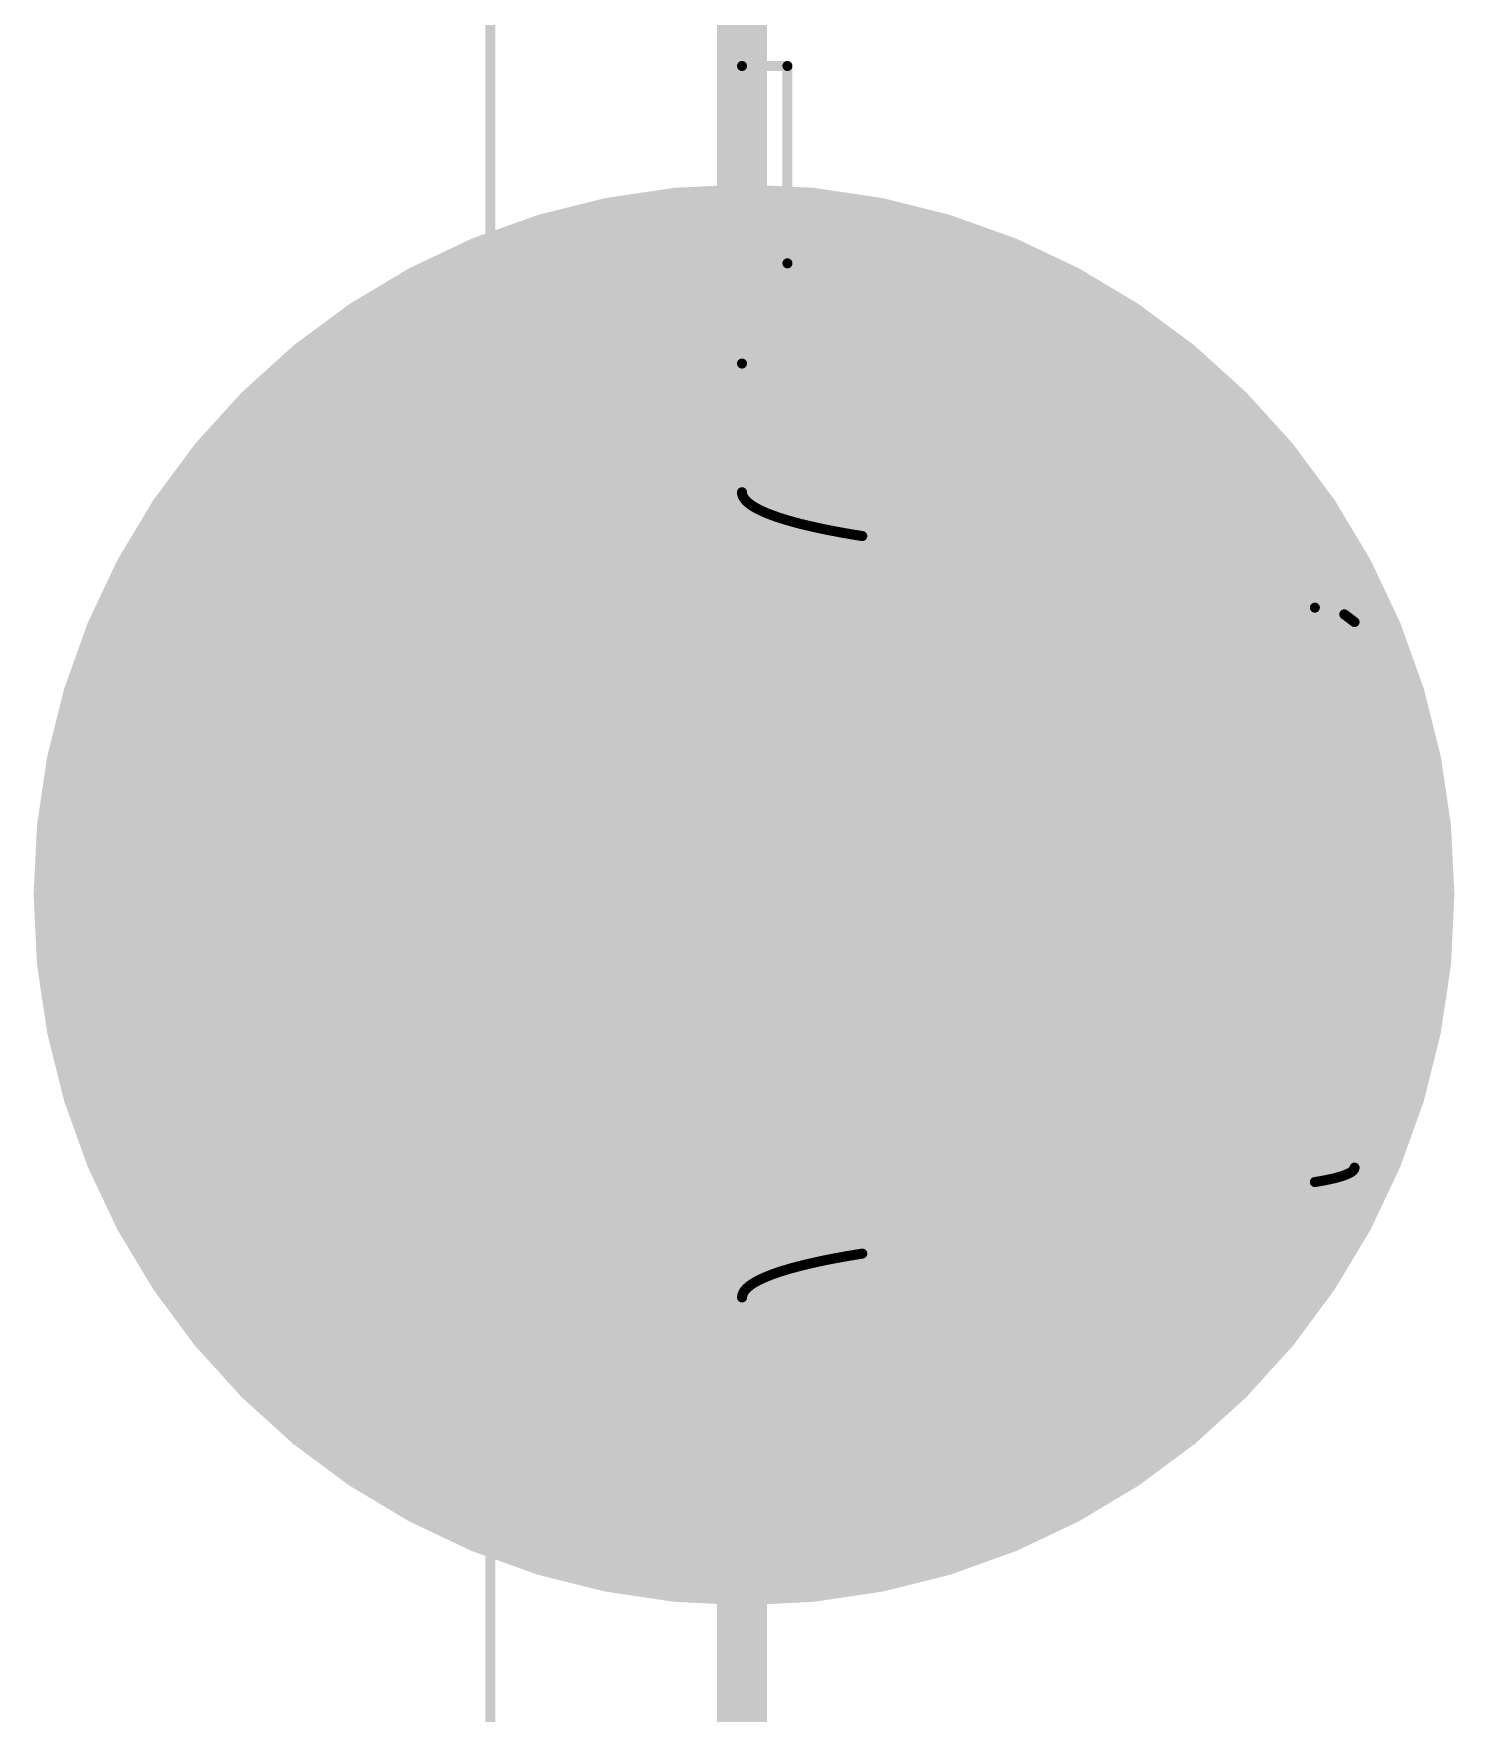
# Model space of a CAD drawing. Extents: x -12 to 107, y 8 to 106.
# Drawn here: x 15.752 to 19.352, y 18.056 to 22.312 of the extents above; entities that cross this region are included whole.
import ezdxf

# ---------------------------------------------------------------- set-up
doc = ezdxf.new("R2010")
doc.units = 0
doc.header["$MEASUREMENT"] = 0
doc.layers.get('0').update_dxf_attribs({"linetype": 'CONTINUOUS'})
doc.layers.add('SILK_TOP_ART', color=251, linetype='CONTINUOUS', true_color=0x636466)
doc.layers.add('SOLDER_TOP_ART', color=18, linetype='CONTINUOUS', true_color=0x000000)

# ---------------------------------------------------------------- blocks, each defined once
blk = doc.blocks.new('ROUND_32')
at = {"const_width": 0.0127}
blk.add_lwpolyline([(-0.00635, 0, 1), (0.00635, 0, 1)], format="xyb", close=True, dxfattribs=at)
blk = doc.blocks.new('ROUND_343')
at = {"const_width": 1.8}
blk.add_lwpolyline([(-0.9, 0, 1), (0.9, 0, 1)], format="xyb", close=True, dxfattribs=at)

msp = doc.modelspace()

# ---------------------------------------------------------------- linework, layer by layer
at = {"layer": 'SILK_TOP_ART'}
for points, const_width in [([(17.5468, 23.8499), (17.5468, 10.4699)], 0.127), ([(16.9088, 23.8499), (16.9088, 10.4699)], 0.0254), ([(17.5468, 22.2299), (17.6618, 22.2299)], 0.0254), ([(17.6618, 22.2299), (17.6618, 21.7299)], 0.0254), ([(17.6618, 21.7299), (17.5468, 21.476)], 0.0254), ([(17.5468, 21.1499), (17.5468, 21.1487)], 0.0254), ([(17.5468, 21.1487), (17.5469, 21.1475)], 0.0254), ([(17.5469, 21.1475), (17.5471, 21.1462)], 0.0254), ([(17.5471, 21.1462), (17.5473, 21.145)], 0.0254), ([(17.5473, 21.145), (17.5476, 21.1438)], 0.0254), ([(17.5476, 21.1438), (17.548, 21.1426)], 0.0254), ([(17.548, 21.1426), (17.5484, 21.1414)], 0.0254), ([(17.5484, 21.1414), (17.5489, 21.1402)], 0.0254), ([(17.5489, 21.1402), (17.5494, 21.1389)], 0.0254), ([(17.5494, 21.1389), (17.55, 21.1377)], 0.0254), ([(17.55, 21.1377), (17.5507, 21.1365)], 0.0254), ([(17.5507, 21.1365), (17.5515, 21.1353)], 0.0254), ([(17.5515, 21.1353), (17.5523, 21.1341)], 0.0254), ([(17.5523, 21.1341), (17.5531, 21.1329)], 0.0254), ([(17.5531, 21.1329), (17.5541, 21.1317)], 0.0254), ([(17.5541, 21.1317), (17.5551, 21.1305)], 0.0254), ([(17.5551, 21.1305), (17.5561, 21.1292)], 0.0254), ([(17.5561, 21.1292), (17.5573, 21.128)], 0.0254), ([(17.5573, 21.128), (17.5585, 21.1268)], 0.0254), ([(17.5585, 21.1268), (17.5597, 21.1256)], 0.0254), ([(17.5597, 21.1256), (17.5611, 21.1244)], 0.0254), ([(17.5611, 21.1244), (17.5624, 21.1232)], 0.0254), ([(17.5624, 21.1232), (17.5639, 21.122)], 0.0254), ([(17.5639, 21.122), (17.5654, 21.1208)], 0.0254), ([(17.5654, 21.1208), (17.567, 21.1196)], 0.0254), ([(17.567, 21.1196), (17.5686, 21.1184)], 0.0254), ([(17.5686, 21.1184), (17.5703, 21.1172)], 0.0254), ([(17.5703, 21.1172), (17.5721, 21.116)], 0.0254), ([(17.5721, 21.116), (17.5739, 21.1148)], 0.0254), ([(17.5739, 21.1148), (17.5758, 21.1136)], 0.0254), ([(17.5758, 21.1136), (17.5778, 21.1124)], 0.0254), ([(17.5778, 21.1124), (17.5798, 21.1113)], 0.0254), ([(17.5798, 21.1113), (17.5819, 21.1101)], 0.0254), ([(17.5819, 21.1101), (17.584, 21.1089)], 0.0254), ([(17.584, 21.1089), (17.5863, 21.1077)], 0.0254), ([(17.5863, 21.1077), (17.5885, 21.1065)], 0.0254), ([(17.5885, 21.1065), (17.5909, 21.1054)], 0.0254), ([(17.5909, 21.1054), (17.5933, 21.1042)], 0.0254), ([(17.5933, 21.1042), (17.5957, 21.103)], 0.0254), ([(17.5957, 21.103), (17.5983, 21.1018)], 0.0254), ([(17.5983, 21.1018), (17.6008, 21.1007)], 0.0254), ([(17.6008, 21.1007), (17.6035, 21.0995)], 0.0254), ([(17.6035, 21.0995), (17.6062, 21.0983)], 0.0254), ([(17.6062, 21.0983), (17.609, 21.0972)], 0.0254), ([(17.609, 21.0972), (17.6118, 21.096)], 0.0254), ([(17.6118, 21.096), (17.6147, 21.0949)], 0.0254), ([(17.6147, 21.0949), (17.6177, 21.0937)], 0.0254), ([(17.6177, 21.0937), (17.6207, 21.0926)], 0.0254), ([(17.6207, 21.0926), (17.6238, 21.0914)], 0.0254), ([(17.6238, 21.0914), (17.6269, 21.0903)], 0.0254), ([(17.6269, 21.0903), (17.6301, 21.0891)], 0.0254), ([(17.6301, 21.0891), (17.6334, 21.088)], 0.0254), ([(17.6334, 21.088), (17.6367, 21.0868)], 0.0254), ([(17.6367, 21.0868), (17.6401, 21.0857)], 0.0254), ([(17.6401, 21.0857), (17.6435, 21.0846)], 0.0254), ([(17.6435, 21.0846), (17.647, 21.0835)], 0.0254), ([(17.647, 21.0835), (17.6506, 21.0823)], 0.0254), ([(17.6506, 21.0823), (17.6542, 21.0812)], 0.0254), ([(17.6542, 21.0812), (17.6579, 21.0801)], 0.0254), ([(17.6579, 21.0801), (17.6616, 21.079)], 0.0254), ([(17.6616, 21.079), (17.6654, 21.0779)], 0.0254), ([(17.6654, 21.0779), (17.6693, 21.0768)], 0.0254), ([(17.6693, 21.0768), (17.6732, 21.0757)], 0.0254), ([(17.6732, 21.0757), (17.6772, 21.0746)], 0.0254), ([(17.6772, 21.0746), (17.6812, 21.0735)], 0.0254), ([(17.6812, 21.0735), (17.6853, 21.0724)], 0.0254), ([(17.6853, 21.0724), (17.6894, 21.0713)], 0.0254), ([(17.6894, 21.0713), (17.6936, 21.0702)], 0.0254), ([(17.6936, 21.0702), (17.6979, 21.0691)], 0.0254), ([(17.6979, 21.0691), (17.7022, 21.0681)], 0.0254), ([(17.7022, 21.0681), (17.7066, 21.067)], 0.0254), ([(17.7066, 21.067), (17.711, 21.0659)], 0.0254), ([(17.711, 21.0659), (17.7155, 21.0649)], 0.0254), ([(17.7155, 21.0649), (17.7201, 21.0638)], 0.0254), ([(17.7201, 21.0638), (17.7247, 21.0628)], 0.0254), ([(17.7247, 21.0628), (17.7294, 21.0617)], 0.0254), ([(17.7294, 21.0617), (17.7341, 21.0607)], 0.0254), ([(17.7341, 21.0607), (17.7388, 21.0596)], 0.0254), ([(17.7388, 21.0596), (17.7437, 21.0586)], 0.0254), ([(17.7437, 21.0586), (17.7486, 21.0576)], 0.0254), ([(17.7486, 21.0576), (17.7535, 21.0565)], 0.0254), ([(17.7535, 21.0565), (17.7585, 21.0555)], 0.0254), ([(17.7585, 21.0555), (17.7635, 21.0545)], 0.0254), ([(17.7635, 21.0545), (17.7686, 21.0535)], 0.0254), ([(17.7686, 21.0535), (17.7738, 21.0525)], 0.0254), ([(17.7738, 21.0525), (17.779, 21.0515)], 0.0254), ([(17.779, 21.0515), (17.7842, 21.0505)], 0.0254), ([(17.7842, 21.0505), (17.7896, 21.0495)], 0.0254), ([(17.7896, 21.0495), (17.7949, 21.0485)], 0.0254), ([(17.7949, 21.0485), (17.8003, 21.0475)], 0.0254), ([(17.8003, 21.0475), (17.8058, 21.0465)], 0.0254), ([(17.8058, 21.0465), (17.8113, 21.0456)], 0.0254), ([(17.8113, 21.0456), (17.8169, 21.0446)], 0.0254), ([(17.8169, 21.0446), (17.8225, 21.0436)], 0.0254), ([(17.8225, 21.0436), (17.8282, 21.0427)], 0.0254), ([(17.8282, 21.0427), (17.8339, 21.0417)], 0.0254), ([(17.8339, 21.0417), (17.8397, 21.0408)], 0.0254), ([(17.8397, 21.0408), (17.8455, 21.0398)], 0.0254), ([(17.8455, 21.0398), (17.8514, 21.0389)], 0.0254), ([(18.9982, 20.8576), (17.8514, 21.0389)], 0.0254), ([(17.8514, 21.0389), (17.8514, 19.2209)], 0.0254), ([(18.9982, 20.8576), (18.9982, 19.4022)], 0.0254), ([(19.0729, 20.8405), (18.9982, 20.8576)], 0.0254), ([(19.0988, 20.821), (19.0729, 20.8405)], 0.0254), ([(19.0988, 20.821), (19.0988, 19.4388)], 0.0254), ([(19.0987, 19.4379), (19.0988, 19.438)], 0.0254), ([(19.0987, 19.4377), (19.0987, 19.4379)], 0.0254), ([(19.0987, 19.4376), (19.0987, 19.4377)], 0.0254), ([(19.0988, 19.4387), (19.0988, 19.4388)], 0.0254), ([(19.0988, 19.4386), (19.0988, 19.4387)], 0.0254), ([(19.0988, 19.4385), (19.0988, 19.4386)], 0.0254), ([(19.0988, 19.4383), (19.0988, 19.4385)], 0.0254), ([(19.0988, 19.4382), (19.0988, 19.4383)], 0.0254), ([(19.0988, 19.4381), (19.0988, 19.4382)], 0.0254), ([(19.0988, 19.438), (19.0988, 19.4381)], 0.0254), ([(18.9982, 19.4022), (17.8514, 19.2209)], 0.0254), ([(18.9982, 19.4022), (18.9988, 19.4023)], 0.0254), ([(18.9988, 19.4023), (18.9994, 19.4024)], 0.0254), ([(18.9994, 19.4024), (19, 19.4025)], 0.0254), ([(19, 19.4025), (19.0006, 19.4026)], 0.0254), ([(19.0006, 19.4026), (19.0012, 19.4027)], 0.0254), ([(19.0012, 19.4027), (19.0018, 19.4028)], 0.0254), ([(19.0018, 19.4028), (19.0024, 19.4028)], 0.0254), ([(19.0024, 19.4028), (19.0029, 19.4029)], 0.0254), ([(19.0029, 19.4029), (19.0035, 19.403)], 0.0254), ([(19.0035, 19.403), (19.0041, 19.4031)], 0.0254), ([(19.0041, 19.4031), (19.0047, 19.4032)], 0.0254), ([(19.0047, 19.4032), (19.0053, 19.4033)], 0.0254), ([(19.0053, 19.4033), (19.0059, 19.4034)], 0.0254), ([(19.0059, 19.4034), (19.0064, 19.4035)], 0.0254), ([(19.0064, 19.4035), (19.007, 19.4036)], 0.0254), ([(19.007, 19.4036), (19.0076, 19.4037)], 0.0254), ([(19.0076, 19.4037), (19.0082, 19.4038)], 0.0254), ([(19.0082, 19.4038), (19.0087, 19.4039)], 0.0254), ([(19.0087, 19.4039), (19.0093, 19.404)], 0.0254), ([(19.0093, 19.404), (19.0099, 19.4041)], 0.0254), ([(19.0099, 19.4041), (19.0104, 19.4042)], 0.0254), ([(19.0104, 19.4042), (19.011, 19.4043)], 0.0254), ([(19.011, 19.4043), (19.0116, 19.4044)], 0.0254), ([(19.0116, 19.4044), (19.0121, 19.4045)], 0.0254), ([(19.0121, 19.4045), (19.0127, 19.4046)], 0.0254), ([(19.0127, 19.4046), (19.0132, 19.4047)], 0.0254), ([(19.0132, 19.4047), (19.0138, 19.4048)], 0.0254), ([(19.0138, 19.4048), (19.0144, 19.4049)], 0.0254), ([(19.0144, 19.4049), (19.0149, 19.405)], 0.0254), ([(19.0149, 19.405), (19.0155, 19.4051)], 0.0254), ([(19.0155, 19.4051), (19.016, 19.4052)], 0.0254), ([(19.016, 19.4052), (19.0166, 19.4053)], 0.0254), ([(19.0166, 19.4053), (19.0171, 19.4054)], 0.0254), ([(19.0171, 19.4054), (19.0177, 19.4055)], 0.0254), ([(19.0177, 19.4055), (19.0182, 19.4056)], 0.0254), ([(19.0182, 19.4056), (19.0187, 19.4057)], 0.0254), ([(19.0187, 19.4057), (19.0193, 19.4058)], 0.0254), ([(19.0193, 19.4058), (19.0198, 19.4059)], 0.0254), ([(19.0198, 19.4059), (19.0204, 19.406)], 0.0254), ([(19.0204, 19.406), (19.0209, 19.4061)], 0.0254), ([(19.0209, 19.4061), (19.0214, 19.4062)], 0.0254), ([(19.0214, 19.4062), (19.022, 19.4063)], 0.0254), ([(19.022, 19.4063), (19.0225, 19.4064)], 0.0254), ([(19.0225, 19.4064), (19.023, 19.4065)], 0.0254), ([(19.023, 19.4065), (19.0236, 19.4066)], 0.0254), ([(19.0236, 19.4066), (19.0241, 19.4067)], 0.0254), ([(19.0241, 19.4067), (19.0246, 19.4068)], 0.0254), ([(19.0246, 19.4068), (19.0251, 19.4069)], 0.0254), ([(19.0251, 19.4069), (19.0257, 19.407)], 0.0254), ([(19.0257, 19.407), (19.0262, 19.4071)], 0.0254), ([(19.0262, 19.4071), (19.0267, 19.4072)], 0.0254), ([(19.0267, 19.4072), (19.0272, 19.4073)], 0.0254), ([(19.0272, 19.4073), (19.0277, 19.4074)], 0.0254), ([(19.0277, 19.4074), (19.0282, 19.4075)], 0.0254), ([(19.0282, 19.4075), (19.0287, 19.4076)], 0.0254), ([(19.0287, 19.4076), (19.0293, 19.4077)], 0.0254), ([(19.0293, 19.4077), (19.0298, 19.4078)], 0.0254), ([(19.0298, 19.4078), (19.0303, 19.4079)], 0.0254), ([(19.0303, 19.4079), (19.0308, 19.4081)], 0.0254), ([(19.0308, 19.4081), (19.0313, 19.4082)], 0.0254), ([(19.0313, 19.4082), (19.0318, 19.4083)], 0.0254), ([(19.0318, 19.4083), (19.0323, 19.4084)], 0.0254), ([(19.0323, 19.4084), (19.0328, 19.4085)], 0.0254), ([(19.0328, 19.4085), (19.0333, 19.4086)], 0.0254), ([(19.0333, 19.4086), (19.0338, 19.4087)], 0.0254), ([(19.0338, 19.4087), (19.0342, 19.4088)], 0.0254), ([(19.0342, 19.4088), (19.0347, 19.4089)], 0.0254), ([(19.0347, 19.4089), (19.0352, 19.409)], 0.0254), ([(19.0352, 19.409), (19.0357, 19.4091)], 0.0254), ([(19.0357, 19.4091), (19.0362, 19.4092)], 0.0254), ([(19.0362, 19.4092), (19.0367, 19.4093)], 0.0254), ([(19.0367, 19.4093), (19.0372, 19.4094)], 0.0254), ([(19.0372, 19.4094), (19.0376, 19.4095)], 0.0254), ([(19.0376, 19.4095), (19.0381, 19.4096)], 0.0254), ([(19.0381, 19.4096), (19.0386, 19.4097)], 0.0254), ([(19.0386, 19.4097), (19.0391, 19.4098)], 0.0254), ([(19.0391, 19.4098), (19.0395, 19.4099)], 0.0254), ([(19.0395, 19.4099), (19.04, 19.4101)], 0.0254), ([(19.04, 19.4101), (19.0405, 19.4102)], 0.0254), ([(19.0405, 19.4102), (19.041, 19.4103)], 0.0254), ([(19.041, 19.4103), (19.0414, 19.4104)], 0.0254), ([(19.0414, 19.4104), (19.0419, 19.4105)], 0.0254), ([(19.0419, 19.4105), (19.0424, 19.4106)], 0.0254), ([(19.0424, 19.4106), (19.0428, 19.4107)], 0.0254), ([(19.0428, 19.4107), (19.0433, 19.4108)], 0.0254), ([(19.0433, 19.4108), (19.0437, 19.4109)], 0.0254), ([(19.0437, 19.4109), (19.0442, 19.411)], 0.0254), ([(19.0442, 19.411), (19.0446, 19.4111)], 0.0254), ([(19.0446, 19.4111), (19.0451, 19.4112)], 0.0254), ([(19.0451, 19.4112), (19.0455, 19.4113)], 0.0254), ([(19.0455, 19.4113), (19.046, 19.4115)], 0.0254), ([(19.046, 19.4115), (19.0464, 19.4116)], 0.0254), ([(19.0464, 19.4116), (19.0469, 19.4117)], 0.0254), ([(19.0469, 19.4117), (19.0473, 19.4118)], 0.0254), ([(19.0473, 19.4118), (19.0478, 19.4119)], 0.0254), ([(19.0478, 19.4119), (19.0482, 19.412)], 0.0254), ([(19.0482, 19.412), (19.0486, 19.4121)], 0.0254), ([(19.0486, 19.4121), (19.0491, 19.4122)], 0.0254), ([(19.0491, 19.4122), (19.0495, 19.4123)], 0.0254), ([(19.0495, 19.4123), (19.0499, 19.4124)], 0.0254), ([(19.0499, 19.4124), (19.0504, 19.4125)], 0.0254), ([(19.0504, 19.4125), (19.0508, 19.4127)], 0.0254), ([(19.0508, 19.4127), (19.0512, 19.4128)], 0.0254), ([(19.0512, 19.4128), (19.0517, 19.4129)], 0.0254), ([(19.0517, 19.4129), (19.0521, 19.413)], 0.0254), ([(19.0521, 19.413), (19.0525, 19.4131)], 0.0254), ([(19.0525, 19.4131), (19.0529, 19.4132)], 0.0254), ([(19.0529, 19.4132), (19.0533, 19.4133)], 0.0254), ([(19.0533, 19.4133), (19.0538, 19.4134)], 0.0254), ([(19.0538, 19.4134), (19.0542, 19.4135)], 0.0254), ([(19.0542, 19.4135), (19.0546, 19.4136)], 0.0254), ([(19.0546, 19.4136), (19.055, 19.4138)], 0.0254), ([(19.055, 19.4138), (19.0554, 19.4139)], 0.0254), ([(19.0554, 19.4139), (19.0558, 19.414)], 0.0254), ([(19.0558, 19.414), (19.0562, 19.4141)], 0.0254), ([(19.0562, 19.4141), (19.0566, 19.4142)], 0.0254), ([(19.0566, 19.4142), (19.057, 19.4143)], 0.0254), ([(19.057, 19.4143), (19.0574, 19.4144)], 0.0254), ([(19.0574, 19.4144), (19.0578, 19.4145)], 0.0254), ([(19.0578, 19.4145), (19.0582, 19.4147)], 0.0254), ([(19.0582, 19.4147), (19.0586, 19.4148)], 0.0254), ([(19.0586, 19.4148), (19.059, 19.4149)], 0.0254), ([(19.059, 19.4149), (19.0594, 19.415)], 0.0254), ([(19.0594, 19.415), (19.0598, 19.4151)], 0.0254), ([(19.0598, 19.4151), (19.0602, 19.4152)], 0.0254), ([(19.0602, 19.4152), (19.0606, 19.4153)], 0.0254), ([(19.0606, 19.4153), (19.0609, 19.4154)], 0.0254), ([(19.0609, 19.4154), (19.0613, 19.4156)], 0.0254), ([(19.0613, 19.4156), (19.0617, 19.4157)], 0.0254), ([(19.0617, 19.4157), (19.0621, 19.4158)], 0.0254), ([(19.0621, 19.4158), (19.0625, 19.4159)], 0.0254), ([(19.0625, 19.4159), (19.0628, 19.416)], 0.0254), ([(19.0628, 19.416), (19.0632, 19.4161)], 0.0254), ([(19.0632, 19.4161), (19.0636, 19.4162)], 0.0254), ([(19.0636, 19.4162), (19.0639, 19.4163)], 0.0254), ([(19.0639, 19.4163), (19.0643, 19.4165)], 0.0254), ([(19.0643, 19.4165), (19.0647, 19.4166)], 0.0254), ([(19.0647, 19.4166), (19.065, 19.4167)], 0.0254), ([(19.065, 19.4167), (19.0654, 19.4168)], 0.0254), ([(19.0654, 19.4168), (19.0658, 19.4169)], 0.0254), ([(19.0658, 19.4169), (19.0661, 19.417)], 0.0254), ([(19.0661, 19.417), (19.0665, 19.4171)], 0.0254), ([(19.0665, 19.4171), (19.0668, 19.4173)], 0.0254), ([(19.0668, 19.4173), (19.0672, 19.4174)], 0.0254), ([(19.0672, 19.4174), (19.0675, 19.4175)], 0.0254), ([(19.0675, 19.4175), (19.0679, 19.4176)], 0.0254), ([(19.0679, 19.4176), (19.0682, 19.4177)], 0.0254), ([(19.0682, 19.4177), (19.0686, 19.4178)], 0.0254), ([(19.0686, 19.4178), (19.0689, 19.4179)], 0.0254), ([(19.0689, 19.4179), (19.0692, 19.4181)], 0.0254), ([(19.0692, 19.4181), (19.0696, 19.4182)], 0.0254), ([(19.0696, 19.4182), (19.0699, 19.4183)], 0.0254), ([(19.0699, 19.4183), (19.0703, 19.4184)], 0.0254), ([(19.0703, 19.4184), (19.0706, 19.4185)], 0.0254), ([(19.0706, 19.4185), (19.0709, 19.4186)], 0.0254), ([(19.0709, 19.4186), (19.0713, 19.4188)], 0.0254), ([(19.0713, 19.4188), (19.0716, 19.4189)], 0.0254), ([(19.0716, 19.4189), (19.0719, 19.419)], 0.0254), ([(19.0719, 19.419), (19.0722, 19.4191)], 0.0254), ([(19.0722, 19.4191), (19.0725, 19.4192)], 0.0254), ([(19.0725, 19.4192), (19.0729, 19.4193)], 0.0254), ([(19.0729, 19.4193), (19.0732, 19.4195)], 0.0254), ([(19.0732, 19.4195), (19.0735, 19.4196)], 0.0254), ([(19.0735, 19.4196), (19.0738, 19.4197)], 0.0254), ([(19.0738, 19.4197), (19.0741, 19.4198)], 0.0254), ([(19.0741, 19.4198), (19.0744, 19.4199)], 0.0254), ([(19.0744, 19.4199), (19.0747, 19.42)], 0.0254), ([(19.0747, 19.42), (19.0751, 19.4201)], 0.0254), ([(19.0751, 19.4201), (19.0754, 19.4203)], 0.0254), ([(19.0754, 19.4203), (19.0757, 19.4204)], 0.0254), ([(19.0757, 19.4204), (19.076, 19.4205)], 0.0254), ([(19.076, 19.4205), (19.0763, 19.4206)], 0.0254), ([(19.0763, 19.4206), (19.0766, 19.4207)], 0.0254), ([(19.0766, 19.4207), (19.0769, 19.4209)], 0.0254), ([(19.0769, 19.4209), (19.0771, 19.421)], 0.0254), ([(19.0771, 19.421), (19.0774, 19.4211)], 0.0254), ([(19.0774, 19.4211), (19.0777, 19.4212)], 0.0254), ([(19.0777, 19.4212), (19.078, 19.4213)], 0.0254), ([(19.078, 19.4213), (19.0783, 19.4214)], 0.0254), ([(19.0783, 19.4214), (19.0786, 19.4216)], 0.0254), ([(19.0786, 19.4216), (19.0789, 19.4217)], 0.0254), ([(19.0789, 19.4217), (19.0791, 19.4218)], 0.0254), ([(19.0791, 19.4218), (19.0794, 19.4219)], 0.0254), ([(19.0794, 19.4219), (19.0797, 19.422)], 0.0254), ([(19.0797, 19.422), (19.08, 19.4221)], 0.0254), ([(19.08, 19.4221), (19.0802, 19.4223)], 0.0254), ([(19.0802, 19.4223), (19.0805, 19.4224)], 0.0254), ([(19.0805, 19.4224), (19.0808, 19.4225)], 0.0254), ([(19.0808, 19.4225), (19.081, 19.4226)], 0.0254), ([(19.081, 19.4226), (19.0813, 19.4227)], 0.0254), ([(19.0813, 19.4227), (19.0816, 19.4229)], 0.0254), ([(19.0816, 19.4229), (19.0818, 19.423)], 0.0254), ([(19.0818, 19.423), (19.0821, 19.4231)], 0.0254), ([(19.0821, 19.4231), (19.0823, 19.4232)], 0.0254), ([(19.0823, 19.4232), (19.0826, 19.4233)], 0.0254), ([(19.0826, 19.4233), (19.0829, 19.4235)], 0.0254), ([(19.0829, 19.4235), (19.0831, 19.4236)], 0.0254), ([(19.0831, 19.4236), (19.0834, 19.4237)], 0.0254), ([(19.0834, 19.4237), (19.0836, 19.4238)], 0.0254), ([(19.0836, 19.4238), (19.0838, 19.4239)], 0.0254), ([(19.0838, 19.4239), (19.0841, 19.424)], 0.0254), ([(19.0841, 19.424), (19.0843, 19.4242)], 0.0254), ([(19.0843, 19.4242), (19.0846, 19.4243)], 0.0254), ([(19.0846, 19.4243), (19.0848, 19.4244)], 0.0254), ([(19.0848, 19.4244), (19.085, 19.4245)], 0.0254), ([(19.085, 19.4245), (19.0853, 19.4246)], 0.0254), ([(19.0853, 19.4246), (19.0855, 19.4248)], 0.0254), ([(19.0855, 19.4248), (19.0857, 19.4249)], 0.0254), ([(19.0857, 19.4249), (19.086, 19.425)], 0.0254), ([(19.086, 19.425), (19.0862, 19.4251)], 0.0254), ([(19.0862, 19.4251), (19.0864, 19.4252)], 0.0254), ([(19.0864, 19.4252), (19.0866, 19.4254)], 0.0254), ([(19.0866, 19.4254), (19.0868, 19.4255)], 0.0254), ([(19.0868, 19.4255), (19.0871, 19.4256)], 0.0254), ([(19.0871, 19.4256), (19.0873, 19.4257)], 0.0254), ([(19.0873, 19.4257), (19.0875, 19.4258)], 0.0254), ([(19.0875, 19.4258), (19.0877, 19.426)], 0.0254), ([(19.0877, 19.426), (19.0879, 19.4261)], 0.0254), ([(19.0879, 19.4261), (19.0881, 19.4262)], 0.0254), ([(19.0881, 19.4262), (19.0883, 19.4263)], 0.0254), ([(19.0883, 19.4263), (19.0885, 19.4265)], 0.0254), ([(19.0885, 19.4265), (19.0887, 19.4266)], 0.0254), ([(19.0887, 19.4266), (19.0889, 19.4267)], 0.0254), ([(19.0889, 19.4267), (19.0891, 19.4268)], 0.0254), ([(19.0891, 19.4268), (19.0893, 19.4269)], 0.0254), ([(19.0893, 19.4269), (19.0895, 19.4271)], 0.0254), ([(19.0895, 19.4271), (19.0897, 19.4272)], 0.0254), ([(19.0897, 19.4272), (19.0899, 19.4273)], 0.0254), ([(19.0899, 19.4273), (19.0901, 19.4274)], 0.0254), ([(19.0901, 19.4274), (19.0903, 19.4275)], 0.0254), ([(19.0903, 19.4275), (19.0905, 19.4277)], 0.0254), ([(19.0905, 19.4277), (19.0906, 19.4278)], 0.0254), ([(19.0906, 19.4278), (19.0908, 19.4279)], 0.0254), ([(19.0908, 19.4279), (19.091, 19.428)], 0.0254), ([(19.091, 19.428), (19.0912, 19.4281)], 0.0254), ([(19.0912, 19.4281), (19.0913, 19.4283)], 0.0254), ([(19.0913, 19.4283), (19.0915, 19.4284)], 0.0254), ([(19.0915, 19.4284), (19.0917, 19.4285)], 0.0254), ([(19.0917, 19.4285), (19.0919, 19.4286)], 0.0254), ([(19.0919, 19.4286), (19.092, 19.4288)], 0.0254), ([(19.092, 19.4288), (19.0922, 19.4289)], 0.0254), ([(19.0922, 19.4289), (19.0923, 19.429)], 0.0254), ([(19.0923, 19.429), (19.0925, 19.4291)], 0.0254), ([(19.0925, 19.4291), (19.0927, 19.4292)], 0.0254), ([(19.0927, 19.4292), (19.0928, 19.4294)], 0.0254), ([(19.0928, 19.4294), (19.093, 19.4295)], 0.0254), ([(19.093, 19.4295), (19.0931, 19.4296)], 0.0254), ([(19.0931, 19.4296), (19.0933, 19.4297)], 0.0254), ([(19.0933, 19.4297), (19.0934, 19.4299)], 0.0254), ([(19.0934, 19.4299), (19.0936, 19.43)], 0.0254), ([(19.0936, 19.43), (19.0937, 19.4301)], 0.0254), ([(19.0937, 19.4301), (19.0939, 19.4302)], 0.0254), ([(19.0939, 19.4302), (19.094, 19.4303)], 0.0254), ([(19.094, 19.4303), (19.0941, 19.4305)], 0.0254), ([(19.0941, 19.4305), (19.0943, 19.4306)], 0.0254), ([(19.0943, 19.4306), (19.0944, 19.4307)], 0.0254), ([(19.0944, 19.4307), (19.0945, 19.4308)], 0.0254), ([(19.0945, 19.4308), (19.0947, 19.431)], 0.0254), ([(19.0947, 19.431), (19.0948, 19.4311)], 0.0254), ([(19.0948, 19.4311), (19.0949, 19.4312)], 0.0254), ([(19.0949, 19.4312), (19.095, 19.4313)], 0.0254), ([(19.095, 19.4313), (19.0952, 19.4314)], 0.0254), ([(19.0952, 19.4314), (19.0953, 19.4316)], 0.0254), ([(19.0953, 19.4316), (19.0954, 19.4317)], 0.0254), ([(19.0954, 19.4317), (19.0955, 19.4318)], 0.0254), ([(19.0955, 19.4318), (19.0956, 19.4319)], 0.0254), ([(19.0956, 19.4319), (19.0957, 19.4321)], 0.0254), ([(19.0957, 19.4321), (19.0959, 19.4322)], 0.0254), ([(19.0959, 19.4322), (19.096, 19.4323)], 0.0254), ([(19.096, 19.4323), (19.0961, 19.4324)], 0.0254), ([(19.0961, 19.4324), (19.0962, 19.4325)], 0.0254), ([(19.0962, 19.4325), (19.0963, 19.4327)], 0.0254), ([(19.0963, 19.4327), (19.0964, 19.4328)], 0.0254), ([(19.0964, 19.4328), (19.0965, 19.4329)], 0.0254), ([(19.0965, 19.4329), (19.0966, 19.433)], 0.0254), ([(19.0966, 19.433), (19.0967, 19.4332)], 0.0254), ([(19.0967, 19.4332), (19.0968, 19.4333)], 0.0254), ([(19.0968, 19.4334), (19.0969, 19.4335)], 0.0254), ([(19.0968, 19.4333), (19.0968, 19.4334)], 0.0254), ([(19.0969, 19.4335), (19.097, 19.4337)], 0.0254), ([(19.097, 19.4337), (19.0971, 19.4338)], 0.0254), ([(19.0971, 19.4338), (19.0972, 19.4339)], 0.0254), ([(19.0972, 19.4339), (19.0973, 19.434)], 0.0254), ([(19.0973, 19.4341), (19.0974, 19.4343)], 0.0254), ([(19.0973, 19.434), (19.0973, 19.4341)], 0.0254), ([(19.0974, 19.4343), (19.0975, 19.4344)], 0.0254), ([(19.0975, 19.4344), (19.0976, 19.4345)], 0.0254), ([(19.0976, 19.4346), (19.0977, 19.4348)], 0.0254), ([(19.0976, 19.4345), (19.0976, 19.4346)], 0.0254), ([(19.0977, 19.4348), (19.0978, 19.4349)], 0.0254), ([(19.0978, 19.435), (19.0979, 19.4351)], 0.0254), ([(19.0978, 19.4349), (19.0978, 19.435)], 0.0254), ([(19.0979, 19.4351), (19.098, 19.4353)], 0.0254), ([(19.098, 19.4354), (19.0981, 19.4355)], 0.0254), ([(19.098, 19.4353), (19.098, 19.4354)], 0.0254), ([(19.0981, 19.4356), (19.0982, 19.4358)], 0.0254), ([(19.0981, 19.4355), (19.0981, 19.4356)], 0.0254), ([(19.0982, 19.4359), (19.0983, 19.436)], 0.0254), ([(19.0982, 19.4358), (19.0982, 19.4359)], 0.0254), ([(19.0983, 19.4361), (19.0984, 19.4362)], 0.0254), ([(19.0983, 19.436), (19.0983, 19.4361)], 0.0254), ([(19.0984, 19.4365), (19.0985, 19.4366)], 0.0254), ([(19.0984, 19.4364), (19.0984, 19.4365)], 0.0254), ([(19.0984, 19.4362), (19.0984, 19.4364)], 0.0254), ([(19.0985, 19.4369), (19.0986, 19.437)], 0.0254), ([(19.0985, 19.4367), (19.0985, 19.4369)], 0.0254), ([(19.0985, 19.4366), (19.0985, 19.4367)], 0.0254), ([(19.0986, 19.4372), (19.0987, 19.4374)], 0.0254), ([(19.0986, 19.4371), (19.0986, 19.4372)], 0.0254), ([(19.0986, 19.437), (19.0986, 19.4371)], 0.0254), ([(19.0987, 19.4375), (19.0987, 19.4376)], 0.0254), ([(19.0987, 19.4374), (19.0987, 19.4375)], 0.0254), ([(17.6688, 19.1829), (17.6459, 19.176)], 0.0254), ([(17.6939, 19.1896), (17.6688, 19.1829)], 0.0254), ([(17.7212, 19.1962), (17.6939, 19.1896)], 0.0254), ([(17.7507, 19.2027), (17.7212, 19.1962)], 0.0254), ([(17.7823, 19.209), (17.7507, 19.2027)], 0.0254), ([(17.8159, 19.215), (17.7823, 19.209)], 0.0254), ([(17.8514, 19.2209), (17.8159, 19.215)], 0.0254), ([(17.5666, 19.1399), (17.5579, 19.1324)], 0.0254), ([(17.5777, 19.1473), (17.5666, 19.1399)], 0.0254), ([(17.5912, 19.1546), (17.5777, 19.1473)], 0.0254), ([(17.6071, 19.1618), (17.5912, 19.1546)], 0.0254), ([(17.6253, 19.169), (17.6071, 19.1618)], 0.0254), ([(17.6459, 19.176), (17.6253, 19.169)], 0.0254), ([(17.548, 19.1174), (17.5468, 19.1099)], 0.0254), ([(17.5518, 19.125), (17.548, 19.1174)], 0.0254), ([(17.5579, 19.1324), (17.5518, 19.125)], 0.0254)]:
    msp.add_lwpolyline(points, dxfattribs=dict(at, const_width=const_width))

# ---------------------------------------------------------------- block references
for p in [(17.5468, 22.2299), (17.6618, 22.2299), (17.6618, 22.2299), (17.6618, 21.7299), (17.6618, 21.7299), (17.5468, 21.476), (17.5468, 21.1499), (17.5468, 21.1487), (17.5468, 21.1487), (17.5469, 21.1475), (17.5469, 21.1475), (17.5471, 21.1462), (17.5471, 21.1462), (17.5473, 21.145), (17.5473, 21.145), (17.5476, 21.1438), (17.5476, 21.1438), (17.548, 21.1426), (17.548, 21.1426), (17.5484, 21.1414), (17.5484, 21.1414), (17.5489, 21.1402), (17.5489, 21.1402), (17.5494, 21.1389), (17.5494, 21.1389), (17.55, 21.1377), (17.55, 21.1377), (17.5507, 21.1365), (17.5507, 21.1365), (17.5515, 21.1353), (17.5515, 21.1353), (17.5523, 21.1341), (17.5523, 21.1341), (17.5531, 21.1329), (17.5531, 21.1329), (17.5541, 21.1317), (17.5541, 21.1317), (17.5551, 21.1305), (17.5551, 21.1305), (17.5561, 21.1292), (17.5561, 21.1292), (17.5573, 21.128), (17.5573, 21.128), (17.5585, 21.1268), (17.5585, 21.1268), (17.5597, 21.1256), (17.5597, 21.1256), (17.5611, 21.1244), (17.5611, 21.1244), (17.5624, 21.1232), (17.5624, 21.1232), (17.5639, 21.122), (17.5639, 21.122), (17.5654, 21.1208), (17.5654, 21.1208), (17.567, 21.1196), (17.567, 21.1196), (17.5686, 21.1184), (17.5686, 21.1184), (17.5703, 21.1172), (17.5703, 21.1172), (17.5721, 21.116), (17.5721, 21.116), (17.5739, 21.1148), (17.5739, 21.1148), (17.5758, 21.1136), (17.5758, 21.1136), (17.5778, 21.1124), (17.5778, 21.1124), (17.5798, 21.1113), (17.5798, 21.1113), (17.5819, 21.1101), (17.5819, 21.1101), (17.584, 21.1089), (17.584, 21.1089), (17.5863, 21.1077), (17.5863, 21.1077), (17.5885, 21.1065), (17.5885, 21.1065), (17.5909, 21.1054), (17.5909, 21.1054), (17.5933, 21.1042), (17.5933, 21.1042), (17.5957, 21.103), (17.5957, 21.103), (17.5983, 21.1018), (17.5983, 21.1018), (17.6008, 21.1007), (17.6008, 21.1007), (17.6035, 21.0995), (17.6035, 21.0995), (17.6062, 21.0983), (17.6062, 21.0983), (17.609, 21.0972), (17.609, 21.0972), (17.6118, 21.096), (17.6118, 21.096), (17.6147, 21.0949), (17.6147, 21.0949), (17.6177, 21.0937), (17.6177, 21.0937), (17.6207, 21.0926), (17.6207, 21.0926), (17.6238, 21.0914), (17.6238, 21.0914), (17.6269, 21.0903), (17.6269, 21.0903), (17.6301, 21.0891), (17.6301, 21.0891), (17.6334, 21.088), (17.6334, 21.088), (17.6367, 21.0868), (17.6367, 21.0868), (17.6401, 21.0857), (17.6401, 21.0857), (17.6435, 21.0846), (17.6435, 21.0846), (17.647, 21.0835), (17.647, 21.0835), (17.6506, 21.0823), (17.6506, 21.0823), (17.6542, 21.0812), (17.6542, 21.0812), (17.6579, 21.0801), (17.6579, 21.0801), (17.6616, 21.079), (17.6616, 21.079), (17.6654, 21.0779), (17.6654, 21.0779), (17.6693, 21.0768), (17.6693, 21.0768), (17.6732, 21.0757), (17.6732, 21.0757), (17.6772, 21.0746), (17.6772, 21.0746), (17.6812, 21.0735), (17.6812, 21.0735), (17.6853, 21.0724), (17.6853, 21.0724), (17.6894, 21.0713), (17.6894, 21.0713), (17.6936, 21.0702), (17.6936, 21.0702), (17.6979, 21.0691), (17.6979, 21.0691), (17.7022, 21.0681), (17.7022, 21.0681), (17.7066, 21.067), (17.7066, 21.067), (17.711, 21.0659), (17.711, 21.0659), (17.7155, 21.0649), (17.7155, 21.0649), (17.7201, 21.0638), (17.7201, 21.0638), (17.7247, 21.0628), (17.7247, 21.0628), (17.7294, 21.0617), (17.7294, 21.0617), (17.7341, 21.0607), (17.7341, 21.0607), (17.7388, 21.0596), (17.7388, 21.0596), (17.7437, 21.0586), (17.7437, 21.0586), (17.7486, 21.0576), (17.7486, 21.0576), (17.7535, 21.0565), (17.7535, 21.0565), (17.7585, 21.0555), (17.7585, 21.0555), (17.7635, 21.0545), (17.7635, 21.0545), (17.7686, 21.0535), (17.7686, 21.0535), (17.7738, 21.0525), (17.7738, 21.0525), (17.779, 21.0515), (17.779, 21.0515), (17.7842, 21.0505), (17.7842, 21.0505), (17.7896, 21.0495), (17.7896, 21.0495), (17.7949, 21.0485), (17.7949, 21.0485), (17.8003, 21.0475), (17.8003, 21.0475), (17.8058, 21.0465), (17.8058, 21.0465), (17.8113, 21.0456), (17.8113, 21.0456), (17.8169, 21.0446), (17.8169, 21.0446), (17.8225, 21.0436), (17.8225, 21.0436), (17.8282, 21.0427), (17.8282, 21.0427), (17.8339, 21.0417), (17.8339, 21.0417), (17.8397, 21.0408), (17.8397, 21.0408), (17.8455, 21.0398), (17.8455, 21.0398), (17.8514, 21.0389), (17.8514, 21.0389), (17.8514, 21.0389), (18.9982, 20.8576), (18.9982, 20.8576), (18.9982, 20.8576), (19.0729, 20.8405), (19.0729, 20.8405), (19.0988, 20.821), (19.0988, 20.821), (19.0987, 19.4379), (19.0987, 19.4379), (19.0987, 19.4377), (19.0987, 19.4377), (19.0988, 19.4388), (19.0988, 19.4388), (19.0988, 19.4387), (19.0988, 19.4387), (19.0988, 19.4386), (19.0988, 19.4386), (19.0988, 19.4385), (19.0988, 19.4385), (19.0988, 19.4383), (19.0988, 19.4383), (19.0988, 19.4382), (19.0988, 19.4382), (19.0988, 19.4381), (19.0988, 19.4381), (19.0988, 19.438), (19.0988, 19.438), (18.9982, 19.4022), (18.9982, 19.4022), (18.9982, 19.4022), (18.9988, 19.4023), (18.9988, 19.4023), (18.9994, 19.4024), (18.9994, 19.4024), (19, 19.4025), (19, 19.4025), (19.0006, 19.4026), (19.0006, 19.4026), (19.0012, 19.4027), (19.0012, 19.4027), (19.0018, 19.4028), (19.0018, 19.4028), (19.0024, 19.4028), (19.0024, 19.4028), (19.0029, 19.4029), (19.0029, 19.4029), (19.0035, 19.403), (19.0035, 19.403), (19.0041, 19.4031), (19.0041, 19.4031), (19.0047, 19.4032), (19.0047, 19.4032), (19.0053, 19.4033), (19.0053, 19.4033), (19.0059, 19.4034), (19.0059, 19.4034), (19.0064, 19.4035), (19.0064, 19.4035), (19.007, 19.4036), (19.007, 19.4036), (19.0076, 19.4037), (19.0076, 19.4037), (19.0082, 19.4038), (19.0082, 19.4038), (19.0087, 19.4039), (19.0087, 19.4039), (19.0093, 19.404), (19.0093, 19.404), (19.0099, 19.4041), (19.0099, 19.4041), (19.0104, 19.4042), (19.0104, 19.4042), (19.011, 19.4043), (19.011, 19.4043), (19.0116, 19.4044), (19.0116, 19.4044), (19.0121, 19.4045), (19.0121, 19.4045), (19.0127, 19.4046), (19.0127, 19.4046), (19.0132, 19.4047), (19.0132, 19.4047), (19.0138, 19.4048), (19.0138, 19.4048), (19.0144, 19.4049), (19.0144, 19.4049), (19.0149, 19.405), (19.0149, 19.405), (19.0155, 19.4051), (19.0155, 19.4051), (19.016, 19.4052), (19.016, 19.4052), (19.0166, 19.4053), (19.0166, 19.4053), (19.0171, 19.4054), (19.0171, 19.4054), (19.0177, 19.4055), (19.0177, 19.4055), (19.0182, 19.4056), (19.0182, 19.4056), (19.0187, 19.4057), (19.0187, 19.4057), (19.0193, 19.4058), (19.0193, 19.4058), (19.0198, 19.4059), (19.0198, 19.4059), (19.0204, 19.406), (19.0204, 19.406), (19.0209, 19.4061), (19.0209, 19.4061), (19.0214, 19.4062), (19.0214, 19.4062), (19.022, 19.4063), (19.022, 19.4063), (19.0225, 19.4064), (19.0225, 19.4064), (19.023, 19.4065), (19.023, 19.4065), (19.0236, 19.4066), (19.0236, 19.4066), (19.0241, 19.4067), (19.0241, 19.4067), (19.0246, 19.4068), (19.0246, 19.4068), (19.0251, 19.4069), (19.0251, 19.4069), (19.0257, 19.407), (19.0257, 19.407), (19.0262, 19.4071), (19.0262, 19.4071), (19.0267, 19.4072), (19.0267, 19.4072), (19.0272, 19.4073), (19.0272, 19.4073), (19.0277, 19.4074), (19.0277, 19.4074), (19.0282, 19.4075), (19.0282, 19.4075), (19.0287, 19.4076), (19.0287, 19.4076), (19.0293, 19.4077), (19.0293, 19.4077), (19.0298, 19.4078), (19.0298, 19.4078), (19.0303, 19.4079), (19.0303, 19.4079), (19.0308, 19.4081), (19.0308, 19.4081), (19.0313, 19.4082), (19.0313, 19.4082), (19.0318, 19.4083), (19.0318, 19.4083), (19.0323, 19.4084), (19.0323, 19.4084), (19.0328, 19.4085), (19.0328, 19.4085), (19.0333, 19.4086), (19.0333, 19.4086), (19.0338, 19.4087), (19.0338, 19.4087), (19.0342, 19.4088), (19.0342, 19.4088), (19.0347, 19.4089), (19.0347, 19.4089), (19.0352, 19.409), (19.0352, 19.409), (19.0357, 19.4091), (19.0357, 19.4091), (19.0362, 19.4092), (19.0362, 19.4092), (19.0367, 19.4093), (19.0367, 19.4093), (19.0372, 19.4094), (19.0372, 19.4094), (19.0376, 19.4095), (19.0376, 19.4095), (19.0381, 19.4096), (19.0381, 19.4096), (19.0386, 19.4097), (19.0386, 19.4097), (19.0391, 19.4098), (19.0391, 19.4098), (19.0395, 19.4099), (19.0395, 19.4099), (19.04, 19.4101), (19.04, 19.4101), (19.0405, 19.4102), (19.0405, 19.4102), (19.041, 19.4103), (19.041, 19.4103), (19.0414, 19.4104), (19.0414, 19.4104), (19.0419, 19.4105), (19.0419, 19.4105), (19.0424, 19.4106), (19.0424, 19.4106), (19.0428, 19.4107), (19.0428, 19.4107), (19.0433, 19.4108), (19.0433, 19.4108), (19.0437, 19.4109), (19.0437, 19.4109), (19.0442, 19.411), (19.0442, 19.411), (19.0446, 19.4111), (19.0446, 19.4111), (19.0451, 19.4112), (19.0451, 19.4112), (19.0455, 19.4113), (19.0455, 19.4113), (19.046, 19.4115), (19.046, 19.4115), (19.0464, 19.4116), (19.0464, 19.4116), (19.0469, 19.4117), (19.0469, 19.4117), (19.0473, 19.4118), (19.0473, 19.4118), (19.0478, 19.4119), (19.0478, 19.4119), (19.0482, 19.412), (19.0482, 19.412), (19.0486, 19.4121), (19.0486, 19.4121), (19.0491, 19.4122), (19.0491, 19.4122), (19.0495, 19.4123), (19.0495, 19.4123), (19.0499, 19.4124), (19.0499, 19.4124), (19.0504, 19.4125), (19.0504, 19.4125), (19.0508, 19.4127), (19.0508, 19.4127), (19.0512, 19.4128), (19.0512, 19.4128), (19.0517, 19.4129), (19.0517, 19.4129), (19.0521, 19.413), (19.0521, 19.413), (19.0525, 19.4131), (19.0525, 19.4131), (19.0529, 19.4132), (19.0529, 19.4132), (19.0533, 19.4133), (19.0533, 19.4133), (19.0538, 19.4134), (19.0538, 19.4134), (19.0542, 19.4135), (19.0542, 19.4135), (19.0546, 19.4136), (19.0546, 19.4136), (19.055, 19.4138), (19.055, 19.4138), (19.0554, 19.4139), (19.0554, 19.4139), (19.0558, 19.414), (19.0558, 19.414), (19.0562, 19.4141), (19.0562, 19.4141), (19.0566, 19.4142), (19.0566, 19.4142), (19.057, 19.4143), (19.057, 19.4143), (19.0574, 19.4144), (19.0574, 19.4144), (19.0578, 19.4145), (19.0578, 19.4145), (19.0582, 19.4147), (19.0582, 19.4147), (19.0586, 19.4148), (19.0586, 19.4148), (19.059, 19.4149), (19.059, 19.4149), (19.0594, 19.415), (19.0594, 19.415), (19.0598, 19.4151), (19.0598, 19.4151), (19.0602, 19.4152), (19.0602, 19.4152), (19.0606, 19.4153), (19.0606, 19.4153), (19.0609, 19.4154), (19.0609, 19.4154), (19.0613, 19.4156), (19.0613, 19.4156), (19.0617, 19.4157), (19.0617, 19.4157), (19.0621, 19.4158), (19.0621, 19.4158), (19.0625, 19.4159), (19.0625, 19.4159), (19.0628, 19.416), (19.0628, 19.416), (19.0632, 19.4161), (19.0632, 19.4161), (19.0636, 19.4162), (19.0636, 19.4162), (19.0639, 19.4163), (19.0639, 19.4163), (19.0643, 19.4165), (19.0643, 19.4165), (19.0647, 19.4166), (19.0647, 19.4166), (19.065, 19.4167), (19.065, 19.4167), (19.0654, 19.4168), (19.0654, 19.4168), (19.0658, 19.4169), (19.0658, 19.4169), (19.0661, 19.417), (19.0661, 19.417), (19.0665, 19.4171), (19.0665, 19.4171), (19.0668, 19.4173), (19.0668, 19.4173), (19.0672, 19.4174), (19.0672, 19.4174), (19.0675, 19.4175), (19.0675, 19.4175), (19.0679, 19.4176), (19.0679, 19.4176), (19.0682, 19.4177), (19.0682, 19.4177), (19.0686, 19.4178), (19.0686, 19.4178), (19.0689, 19.4179), (19.0689, 19.4179), (19.0692, 19.4181), (19.0692, 19.4181), (19.0696, 19.4182), (19.0696, 19.4182), (19.0699, 19.4183), (19.0699, 19.4183), (19.0703, 19.4184), (19.0703, 19.4184), (19.0706, 19.4185), (19.0706, 19.4185), (19.0709, 19.4186), (19.0709, 19.4186), (19.0713, 19.4188), (19.0713, 19.4188), (19.0716, 19.4189), (19.0716, 19.4189), (19.0719, 19.419), (19.0719, 19.419), (19.0722, 19.4191), (19.0722, 19.4191), (19.0725, 19.4192), (19.0725, 19.4192), (19.0729, 19.4193), (19.0729, 19.4193), (19.0732, 19.4195), (19.0732, 19.4195), (19.0735, 19.4196), (19.0735, 19.4196), (19.0738, 19.4197), (19.0738, 19.4197), (19.0741, 19.4198), (19.0741, 19.4198), (19.0744, 19.4199), (19.0744, 19.4199), (19.0747, 19.42), (19.0747, 19.42), (19.0751, 19.4201), (19.0751, 19.4201), (19.0754, 19.4203), (19.0754, 19.4203), (19.0757, 19.4204), (19.0757, 19.4204), (19.076, 19.4205), (19.076, 19.4205), (19.0763, 19.4206), (19.0763, 19.4206), (19.0766, 19.4207), (19.0766, 19.4207), (19.0769, 19.4209), (19.0769, 19.4209), (19.0771, 19.421), (19.0771, 19.421), (19.0774, 19.4211), (19.0774, 19.4211), (19.0777, 19.4212), (19.0777, 19.4212), (19.078, 19.4213), (19.078, 19.4213), (19.0783, 19.4214), (19.0783, 19.4214), (19.0786, 19.4216), (19.0786, 19.4216), (19.0789, 19.4217), (19.0789, 19.4217), (19.0791, 19.4218), (19.0791, 19.4218), (19.0794, 19.4219), (19.0794, 19.4219), (19.0797, 19.422), (19.0797, 19.422), (19.08, 19.4221), (19.08, 19.4221), (19.0802, 19.4223), (19.0802, 19.4223), (19.0805, 19.4224), (19.0805, 19.4224), (19.0808, 19.4225), (19.0808, 19.4225), (19.081, 19.4226), (19.081, 19.4226), (19.0813, 19.4227), (19.0813, 19.4227), (19.0816, 19.4229), (19.0816, 19.4229), (19.0818, 19.423), (19.0818, 19.423), (19.0821, 19.4231), (19.0821, 19.4231), (19.0823, 19.4232), (19.0823, 19.4232), (19.0826, 19.4233), (19.0826, 19.4233), (19.0829, 19.4235), (19.0829, 19.4235), (19.0831, 19.4236), (19.0831, 19.4236), (19.0834, 19.4237), (19.0834, 19.4237), (19.0836, 19.4238), (19.0836, 19.4238), (19.0838, 19.4239), (19.0838, 19.4239), (19.0841, 19.424), (19.0841, 19.424), (19.0843, 19.4242), (19.0843, 19.4242), (19.0846, 19.4243), (19.0846, 19.4243), (19.0848, 19.4244), (19.0848, 19.4244), (19.085, 19.4245), (19.085, 19.4245), (19.0853, 19.4246), (19.0853, 19.4246), (19.0855, 19.4248), (19.0855, 19.4248), (19.0857, 19.4249), (19.0857, 19.4249), (19.086, 19.425), (19.086, 19.425), (19.0862, 19.4251), (19.0862, 19.4251), (19.0864, 19.4252), (19.0864, 19.4252), (19.0866, 19.4254), (19.0866, 19.4254), (19.0868, 19.4255), (19.0868, 19.4255), (19.0871, 19.4256), (19.0871, 19.4256), (19.0873, 19.4257), (19.0873, 19.4257), (19.0875, 19.4258), (19.0875, 19.4258), (19.0877, 19.426), (19.0877, 19.426), (19.0879, 19.4261), (19.0879, 19.4261), (19.0881, 19.4262), (19.0881, 19.4262), (19.0883, 19.4263), (19.0883, 19.4263), (19.0885, 19.4265), (19.0885, 19.4265), (19.0887, 19.4266), (19.0887, 19.4266), (19.0889, 19.4267), (19.0889, 19.4267), (19.0891, 19.4268), (19.0891, 19.4268), (19.0893, 19.4269), (19.0893, 19.4269), (19.0895, 19.4271), (19.0895, 19.4271), (19.0897, 19.4272), (19.0897, 19.4272), (19.0899, 19.4273), (19.0899, 19.4273), (19.0901, 19.4274), (19.0901, 19.4274), (19.0903, 19.4275), (19.0903, 19.4275), (19.0905, 19.4277), (19.0905, 19.4277), (19.0906, 19.4278), (19.0906, 19.4278), (19.0908, 19.4279), (19.0908, 19.4279), (19.091, 19.428), (19.091, 19.428), (19.0912, 19.4281), (19.0912, 19.4281), (19.0913, 19.4283), (19.0913, 19.4283), (19.0915, 19.4284), (19.0915, 19.4284), (19.0917, 19.4285), (19.0917, 19.4285), (19.0919, 19.4286), (19.0919, 19.4286), (19.092, 19.4288), (19.092, 19.4288), (19.0922, 19.4289), (19.0922, 19.4289), (19.0923, 19.429), (19.0923, 19.429), (19.0925, 19.4291), (19.0925, 19.4291), (19.0927, 19.4292), (19.0927, 19.4292), (19.0928, 19.4294), (19.0928, 19.4294), (19.093, 19.4295), (19.093, 19.4295), (19.0931, 19.4296), (19.0931, 19.4296), (19.0933, 19.4297), (19.0933, 19.4297), (19.0934, 19.4299), (19.0934, 19.4299), (19.0936, 19.43), (19.0936, 19.43), (19.0937, 19.4301), (19.0937, 19.4301), (19.0939, 19.4302), (19.0939, 19.4302), (19.094, 19.4303), (19.094, 19.4303), (19.0941, 19.4305), (19.0941, 19.4305), (19.0943, 19.4306), (19.0943, 19.4306), (19.0944, 19.4307), (19.0944, 19.4307), (19.0945, 19.4308), (19.0945, 19.4308), (19.0947, 19.431), (19.0947, 19.431), (19.0948, 19.4311), (19.0948, 19.4311), (19.0949, 19.4312), (19.0949, 19.4312), (19.095, 19.4313), (19.095, 19.4313), (19.0952, 19.4314), (19.0952, 19.4314), (19.0953, 19.4316), (19.0953, 19.4316), (19.0954, 19.4317), (19.0954, 19.4317), (19.0955, 19.4318), (19.0955, 19.4318), (19.0956, 19.4319), (19.0956, 19.4319), (19.0957, 19.4321), (19.0957, 19.4321), (19.0959, 19.4322), (19.0959, 19.4322), (19.096, 19.4323), (19.096, 19.4323), (19.0961, 19.4324), (19.0961, 19.4324), (19.0962, 19.4325), (19.0962, 19.4325), (19.0963, 19.4327), (19.0963, 19.4327), (19.0964, 19.4328), (19.0964, 19.4328), (19.0965, 19.4329), (19.0965, 19.4329), (19.0966, 19.433), (19.0966, 19.433), (19.0967, 19.4332), (19.0967, 19.4332), (19.0968, 19.4334), (19.0968, 19.4334), (19.0968, 19.4333), (19.0968, 19.4333), (19.0969, 19.4335), (19.0969, 19.4335), (19.097, 19.4337), (19.097, 19.4337), (19.0971, 19.4338), (19.0971, 19.4338), (19.0972, 19.4339), (19.0972, 19.4339), (19.0973, 19.4341), (19.0973, 19.4341), (19.0973, 19.434), (19.0973, 19.434), (19.0974, 19.4343), (19.0974, 19.4343), (19.0975, 19.4344), (19.0975, 19.4344), (19.0976, 19.4346), (19.0976, 19.4346), (19.0976, 19.4345), (19.0976, 19.4345), (19.0977, 19.4348), (19.0977, 19.4348), (19.0978, 19.435), (19.0978, 19.435), (19.0978, 19.4349), (19.0978, 19.4349), (19.0979, 19.4351), (19.0979, 19.4351), (19.098, 19.4354), (19.098, 19.4354), (19.098, 19.4353), (19.098, 19.4353), (19.0981, 19.4356), (19.0981, 19.4356), (19.0981, 19.4355), (19.0981, 19.4355), (19.0982, 19.4359), (19.0982, 19.4359), (19.0982, 19.4358), (19.0982, 19.4358), (19.0983, 19.4361), (19.0983, 19.4361), (19.0983, 19.436), (19.0983, 19.436), (19.0984, 19.4365), (19.0984, 19.4365), (19.0984, 19.4364), (19.0984, 19.4364), (19.0984, 19.4362), (19.0984, 19.4362), (19.0985, 19.4369), (19.0985, 19.4369), (19.0985, 19.4367), (19.0985, 19.4367), (19.0985, 19.4366), (19.0985, 19.4366), (19.0986, 19.4372), (19.0986, 19.4372), (19.0986, 19.4371), (19.0986, 19.4371), (19.0986, 19.437), (19.0986, 19.437), (19.0987, 19.4376), (19.0987, 19.4376), (19.0987, 19.4375), (19.0987, 19.4375), (19.0987, 19.4374), (19.0987, 19.4374), (17.6688, 19.1829), (17.6688, 19.1829), (17.6939, 19.1896), (17.6939, 19.1896), (17.7212, 19.1962), (17.7212, 19.1962), (17.7507, 19.2027), (17.7507, 19.2027), (17.7823, 19.209), (17.7823, 19.209), (17.8159, 19.215), (17.8159, 19.215), (17.8514, 19.2209), (17.8514, 19.2209), (17.8514, 19.2209), (17.5666, 19.1399), (17.5666, 19.1399), (17.5777, 19.1473), (17.5777, 19.1473), (17.5912, 19.1546), (17.5912, 19.1546), (17.6071, 19.1618), (17.6071, 19.1618), (17.6253, 19.169), (17.6253, 19.169), (17.6459, 19.176), (17.6459, 19.176), (17.5468, 19.1099), (17.548, 19.1174), (17.548, 19.1174), (17.5518, 19.125), (17.5518, 19.125), (17.5579, 19.1324), (17.5579, 19.1324)]:
    msp.add_blockref('ROUND_32', p, dxfattribs=at)
at = {"layer": 'SOLDER_TOP_ART'}
msp.add_blockref('ROUND_343', (17.5518, 20.1299), dxfattribs=at)

doc.saveas('drawing.dxf')
